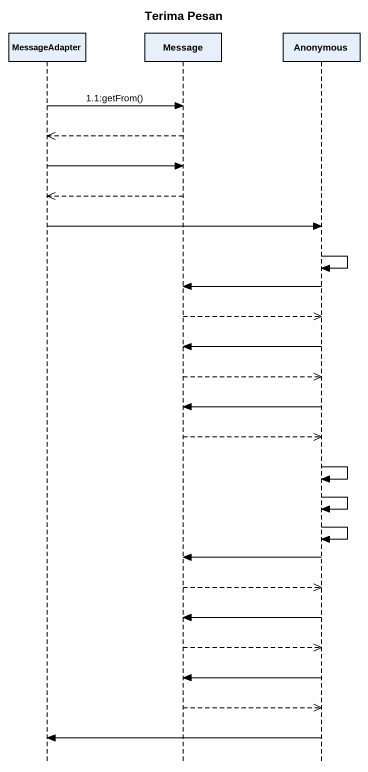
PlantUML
@startuml
title Terima Pesan
hide footbox
participant MessageAdapter
participant Message
participant Anonymous

MessageAdapter -> Message : 1.1:getFrom()
Message -->> MessageAdapter
MessageAdapter -> Message
Message -->> MessageAdapter
MessageAdapter -> Anonymous
Anonymous -> Anonymous
Anonymous -> Message
Message -->> Anonymous
Anonymous -> Message
Message -->> Anonymous
Anonymous -> Message
Message -->> Anonymous
Anonymous -> Anonymous
Anonymous -> Anonymous
Anonymous -> Anonymous
Anonymous -> Message
Message -->> Anonymous
Anonymous -> Message
Message -->> Anonymous
Anonymous -> Message
Message -->> Anonymous
Anonymous -> MessageAdapter
@enduml
